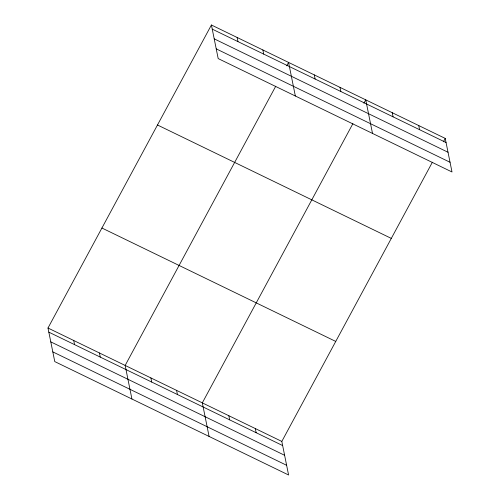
<?xml version="1.0" encoding="UTF-8"?>
<svg xmlns="http://www.w3.org/2000/svg" width="500" height="500" viewBox="0 0 500 500"><rect width="100%" height="100%" fill="white"/><g stroke="black" fill="none" stroke-linecap="round" stroke-linejoin="round"><path stroke-width="0.75" d="M432.394 162.213L281.819 441.425L288.587 475L54.769 361.594L47.994 328.019L211.412 25L445.231 138.406L452.006 171.981L218.181 58.575L211.412 25M275.738 86.231L125.156 365.444L131.925 399.019M286.744 65.825L288.575 62.425L295.344 96M352.894 123.656L202.319 402.869L209.088 436.444M363.9 103.25L365.737 99.85L372.506 133.425M443.4 141.806L445.231 138.406M212.25 29.137L446.069 142.544M214.206 38.85L448.025 152.262M216.225 48.863L450.044 162.269M157.487 124.994L391.306 238.4M101.925 228.025L335.744 341.431M47.994 328.019L281.819 441.425M48.831 332.156L282.65 445.562M50.788 341.869L284.606 455.281M52.806 351.881L286.625 465.288M418.738 125.556L419.569 129.694M392.238 112.7L393.069 116.838M340.012 87.375L340.85 91.512M314.294 74.9L315.131 79.037M262.856 49.95L263.688 54.088M237.138 37.475L237.969 41.612M255.319 428.575L256.15 432.713M228.819 415.719L229.65 419.856M176.594 390.394L177.431 394.531M150.875 377.919L151.713 382.056M99.438 352.969L100.269 357.106M73.719 340.494L74.55 344.631"/></g></svg>
